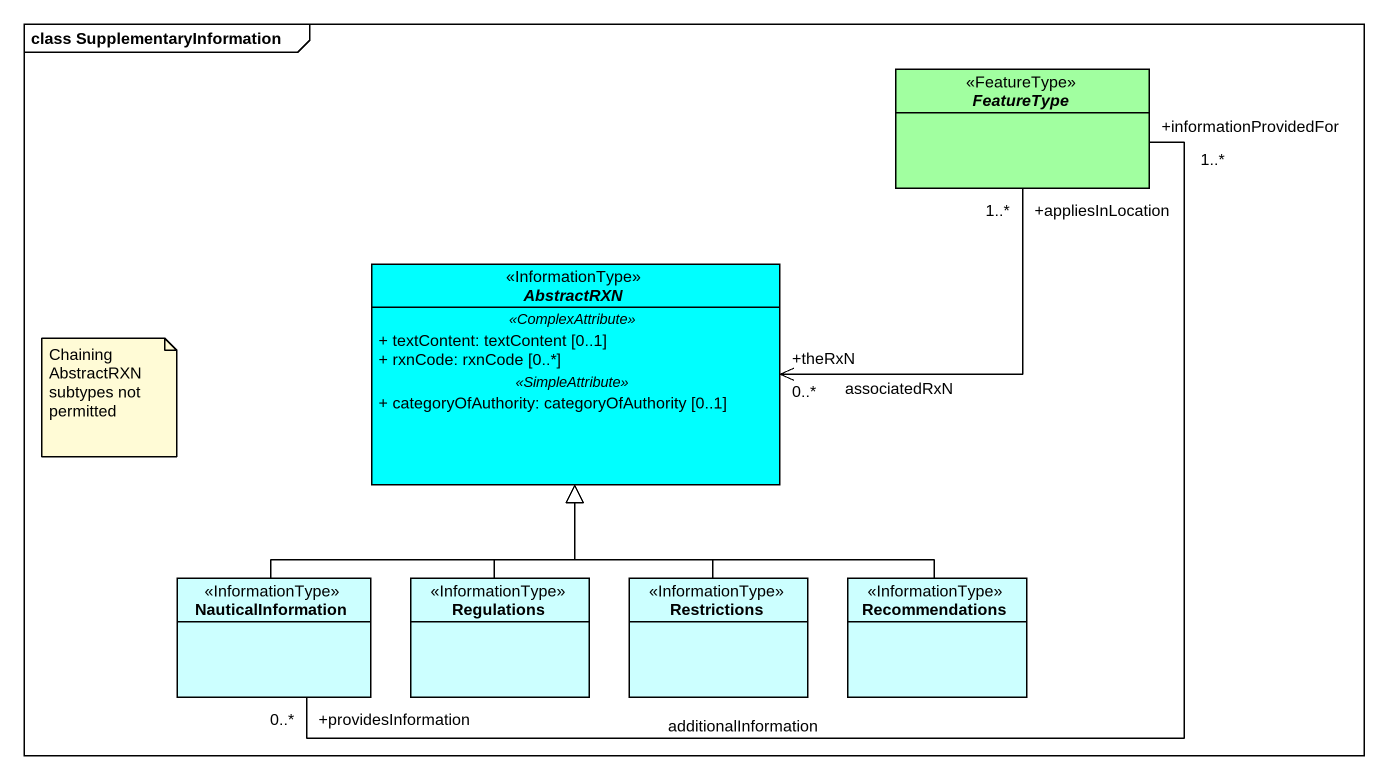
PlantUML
@startuml
mainframe class SupplementaryInformation
hide circle
hide empty members
skinparam classAttributeIconSize 0
abstract class FeatureType <<FeatureType>> #A1FFA0
abstract class AbstractRXN <<InformationType>> #00FFFF {
  .. <<ComplexAttribute>> ..
  + textContent: textContent [0..1]
  + rxnCode: rxnCode [0..*]
  .. <<SimpleAttribute>> ..
  + categoryOfAuthority: categoryOfAuthority [0..1]
}
class NauticalInformation <<InformationType>> #CCFFFF
class Regulations <<InformationType>> #CCFFFF
class Restrictions <<InformationType>> #CCFFFF
class Recommendations <<InformationType>> #CCFFFF
FeatureType "+appliesInLocation\n1..*" -left-> "+theRxN\n0..*" AbstractRXN : associatedRxN
FeatureType "+informationProvidedFor\n1..*" -- "+providesInformation\n0..*" NauticalInformation : additionalInformation
NauticalInformation -up-|> AbstractRXN
Regulations -up-|> AbstractRXN
Restrictions -up-|> AbstractRXN
Recommendations -up-|> AbstractRXN
note as N1
  Chaining AbstractRXN subtypes not permitted
end note
@enduml
